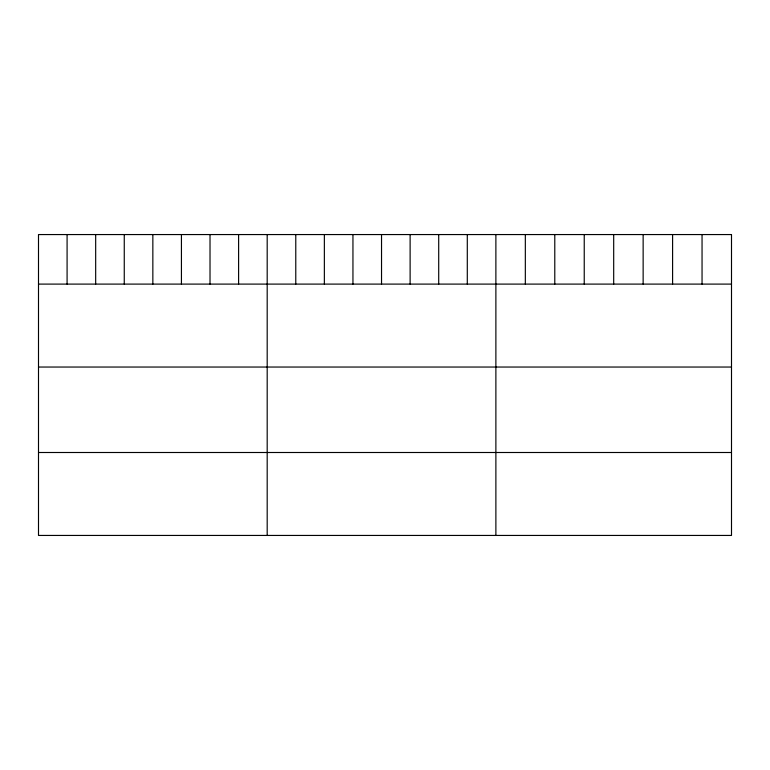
<?xml version="1.0" encoding="UTF-8"?>
<svg xmlns="http://www.w3.org/2000/svg" width="770" height="770" viewBox="0 0 770 770"><rect width="100%" height="100%" fill="white"/><g stroke="black" fill="none" stroke-linecap="round" stroke-linejoin="round"><path stroke-width="1.16" d="M38.5 284.101L731.5 284.101M38.5 367.04L731.5 367.04M38.5 452.5L731.5 452.5M702.048 234.561L702.048 284.101M672.595 234.561L672.595 284.101M643.143 234.561L643.143 284.101M613.69 234.561L613.69 284.101M584.238 234.561L584.238 284.101M554.785 234.561L554.785 284.101M525.332 234.561L525.332 284.101M495.88 234.561L495.88 535.439M467.294 234.561L467.294 284.101M438.708 234.561L438.708 284.101M410.121 234.561L410.121 284.101M381.535 234.561L381.535 284.101M352.949 234.561L352.949 284.101M324.363 234.561L324.363 284.101M295.776 234.561L295.776 284.101M267.19 234.561L267.19 535.439M238.604 234.561L238.604 284.101M210.017 234.561L210.017 284.101M181.431 234.561L181.431 284.101M152.845 234.561L152.845 284.101M124.259 234.561L124.259 284.101M95.673 234.561L95.673 284.101M67.086 234.561L67.086 284.101M731.5 234.561L38.5 234.561L38.5 535.439L731.5 535.439L731.5 234.561"/></g></svg>
